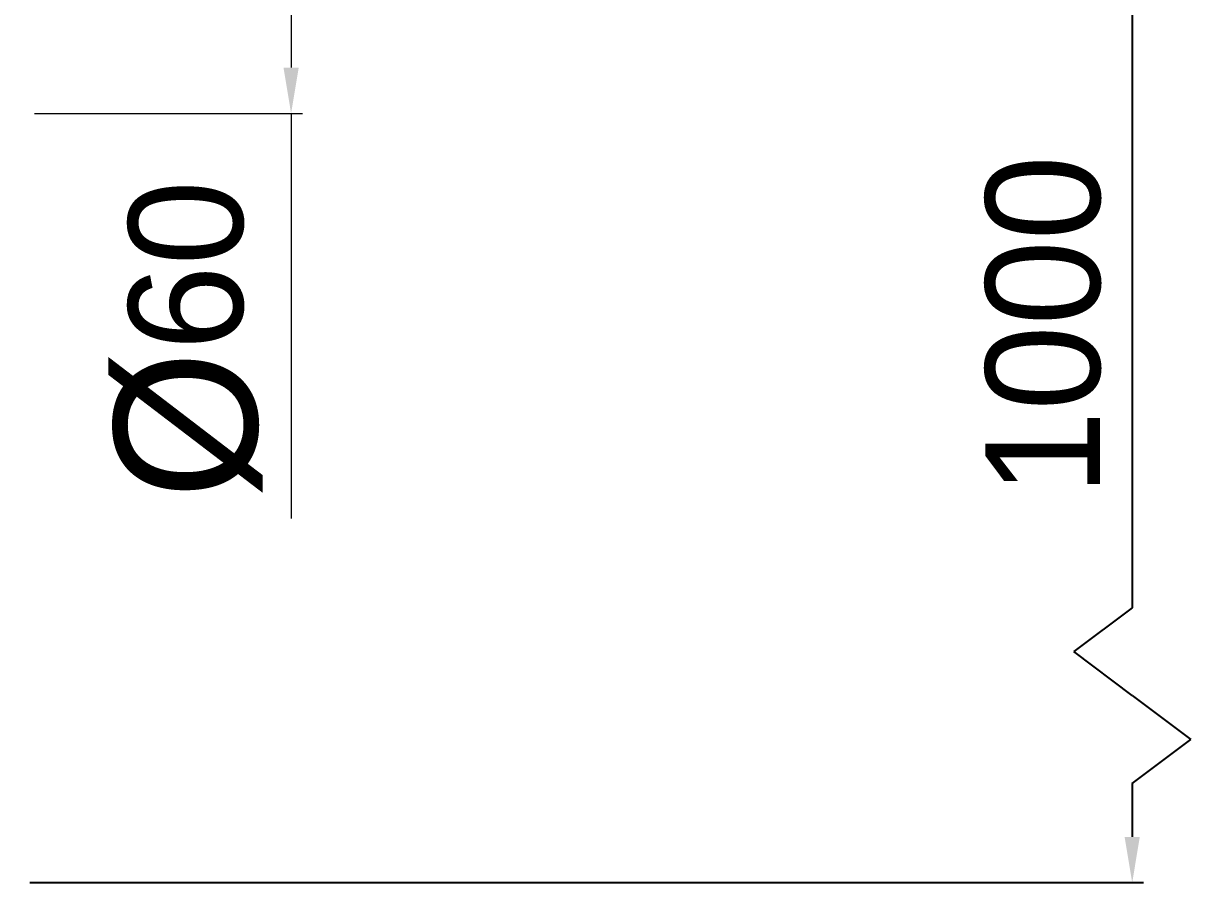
# Model space of a CAD drawing. Extents: x 0 to 3160, y 0 to 2315.
# Drawn here: x 2115.3 to 2319.3, y 254.4 to 404.5 of the extents above; entities that cross this region are included whole.
import ezdxf

# ---------------------------------------------------------------- set-up
doc = ezdxf.new("R2010")
doc.units = 0
doc.header["$LTSCALE"] = 3
doc.header["$MEASUREMENT"] = 0
doc.header["$PDMODE"] = 3
doc.header["$PDSIZE"] = -10
doc.layers.get('0').update_dxf_attribs({"linetype": 'CONTINUOUS'})
doc.layers.get('DEFPOINTS').update_dxf_attribs({"linetype": 'CONTINUOUS'})
doc.styles.add('Daelim Dimension', font='')
doc.styles.get('Daelim Dimension').set_extended_font_data('나눔고딕')
doc.dimstyles.new('DEFAULT', dxfattribs={"dimscale": 2, "dimtxt": 2, "dimasz": 2, "dimexe": 0, "dimexo": 2, "dimgap": 1, "dimtad": 1, "dimdec": 1, "dimzin": 9, "dimdsep": 46, "dimtxsty": 'Daelim Dimension', "dimcen": 0.5, "dimclrd": 252, "dimclre": 252, "dimclrt": 3, "dimadec": 1, "dimazin": 0, "dimtfac": 1, "dimtdec": 1, "dimtix": 1, "dimtmove": 0, "dimatfit": 3, "dimfxl": 1, "dimtolj": 1, "dimtzin": 1, "dimlwd": 9, "dimlwe": 9, "dimarcsym": 0})

# ---------------------------------------------------------------- blocks, each defined once
blk = doc.blocks.new('*D10')
at = {"color": 5, "lineweight": 9, "ltscale": 0.5, "transparency": 16777216}
for p, q in [((2117.24, 448.81), (2164.06, 448.81)), ((2162.06, 440.81), (2162.06, 396.81)), ((2117.24, 388.81), (2164.06, 388.81)), ((2162.06, 388.81), (2162.06, 318))]:
    blk.add_line(p, q, dxfattribs=at)
at = {"color": 5, "ltscale": 0.5, "transparency": 16777216}
for points in [[(2160.73, 440.81), (2163.4, 440.81), (2162.06, 448.81)], [(2160.73, 396.81), (2163.4, 396.81), (2162.06, 388.81)]]:
    blk.add_solid(points, dxfattribs=at)
at = {"layer": 'DEFPOINTS', "color": 0, "ltscale": 0.5, "transparency": 16777216}
for p in [(2113.24, 448.81), (2113.24, 388.81), (2162.06, 388.81)]:
    blk.add_point(p, dxfattribs=at)
at = {"color": 7, "ltscale": 0.5, "transparency": 16777216, "insert": (2144.1, 349.25), "char_height": 20, "attachment_point": 5, "rotation": 90, "style": 'Daelim Dimension'}
blk.add_mtext('\\A1;{\\H1.25x;\\C256;Ø}60', dxfattribs=at)

msp = doc.modelspace()

# ---------------------------------------------------------------- linework, layer by layer
at = {"color": 5, "ltscale": 0.5}
for p, q in [((2309.07, 437.68), (2309.07, 302.44)), ((2309.07, 302.44), (2298.85, 294.77)), ((2309.07, 287.1), (2298.85, 294.77)), ((2309.07, 287.1), (2319.29, 279.42)), ((2309.07, 271.75), (2319.29, 279.42)), ((2309.07, 271.75), (2309.07, 262.4)), ((2116.4, 254.43), (2311.07, 254.44))]:
    msp.add_line(p, q, dxfattribs=at)
msp.add_solid([(2307.74, 262.4), (2310.4, 262.4), (2309.07, 254.4)], dxfattribs=at)

# ---------------------------------------------------------------- texts
at = {"color": 7, "ltscale": 0.5, "insert": (2293.57, 351.76), "char_height": 20, "attachment_point": 5, "rotation": 90, "style": 'Daelim Dimension'}
msp.add_mtext('\\A1;1000', dxfattribs=at)

# ---------------------------------------------------------------- dimensions: what is measured, and where the dimension line sits
at = {"color": 5, "ltscale": 0.5}
dim = msp.add_linear_dim(base=(2162.06, 388.81), p1=(2113.24, 448.81), p2=(2113.24, 388.81), angle=90, text='{\\H1.25x;\\C256;Ø}<>', dimstyle='DEFAULT', override={"dimtxt": 10, "dimasz": 4, "dimexe": 1, "dimdec": 0, "dimclrd": 5, "dimclre": 5, "dimclrt": 7}, dxfattribs=at)
dim.commit()
dim.dimension.update_dxf_attribs({"geometry": '*D10', "text_midpoint": (2162.06, 349.25), "dimtype": 160})

doc.saveas('drawing.dxf')
